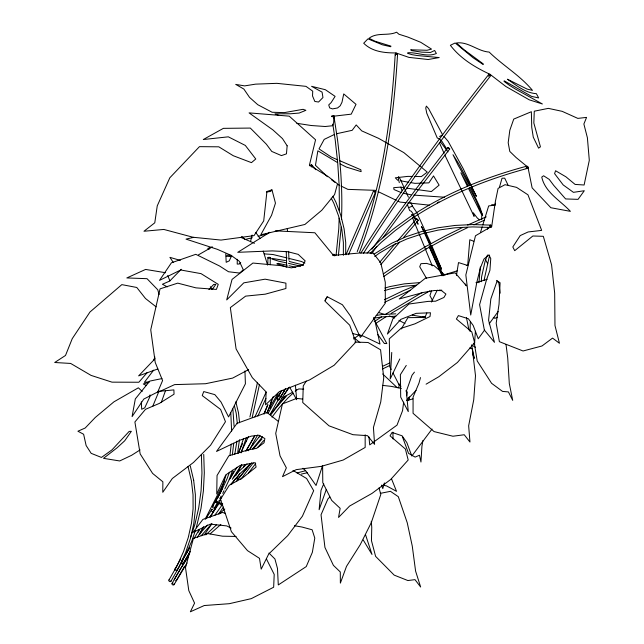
<?xml version="1.0" encoding="UTF-8"?>
<svg xmlns="http://www.w3.org/2000/svg" width="644" height="644" viewBox="0 0 644 644"><rect width="100%" height="100%" fill="white"/><g stroke="black" fill="none" stroke-linecap="round" stroke-linejoin="round"><path stroke-width="0.97" d="M365.164 434.756L365.164 447.435L343.172 460.041L321.3 466.345L296.2 469.645L282.507 476.665L286.363 467.858L280.027 455.823L275.721 433.396L282.426 403.933L296.659 398.394L302.608 399.079M343.365 255.346L343.381 242.547L341.779 229.232L338.559 215.925L333.801 203.19L331.225 198.143M345.691 254.646L345.715 242.498L344.097 228.845L340.773 215.217L335.91 202.16L332.9 196.243M237.266 259.299L237.217 264.08L239.383 264L240.719 262.543M267.84 264.652L267.92 257.681M270.182 264.708L270.271 257.729A1.175 0.403 0.7 0 0 268.54 257.342A1.175 0.403 0.7 0 0 268.468 258.043A1.175 0.403 0.7 0 0 270.271 257.729M231.623 431.182L230.793 412.812M278.699 115.429L275.02 113.827L290.524 113.771L299.13 113.054L305.892 110.317L303.066 109.319L284.366 112.611L272.122 112.265L257.777 104.714L249.534 97.373L243.867 89.065L235.736 84.388L244.615 85.894L255.612 84.139L276.848 83.342L305.964 86.352L312.726 91.166L312.533 95.988L314.836 101.462L318.555 102.018L322.95 97.542L322.081 92.132L311.591 86.312L325.389 89.725L335.097 96.367L331.145 102.581L328.73 104.924L329.672 107.902L332.497 108.908L337.561 107.959L340.209 105.793L341.996 102.227L343.735 93.927L356.011 104.344L351.23 114.157L333.85 116.178L333.689 122.441L332.674 125.733L325.204 126.506L311.318 125.524L296.828 123.318M470.056 331.515L470.313 321.96M339.155 218.163L338.784 228.781L336.088 255.08M339.42 210.443L339.171 185.593L337.722 163.004L335.218 140.006L332.811 124.26M341.191 227.026L338.414 255.362M341.465 219.274C342.664 192.693 340.757 166.072 337.52 139.7L333.89 115.904M481.318 281.702L481.591 276.823L485.117 261.19L487.476 255M391.753 352.445L390.216 378.897L399.787 358.974M466.288 265.473L467.689 265.449L469.79 239.737L473.726 241.226M475.377 331.274L474.515 344.443L477.204 360.946L491.581 383.309L502.537 391.399L508.422 391.914L512.713 400.359L509.307 383.558L507.722 357.959L506.015 344.427M359.473 252.311C383.744 189.239 393.605 121.611 397.541 54.434L395.207 54.217C391.286 121.217 381.457 188.668 357.243 251.587M478.967 282.732L480.327 267.002M150.036 394.893L149.875 396.736L144.755 407.805L141.688 409.27L141.318 401.824M398.781 387.793L399.232 383.896M229.9 455.654L231.26 444.054M232.347 454.914L233.716 443.249M403.651 402.154L402.556 410.671L397.026 425.112L369.72 444.899L368.972 436.946M236.936 441.084L234.762 454.318M237.757 452.048L239.471 439.763M491.734 226.269L495.373 201.492L498.094 188.402L505.025 184.691L516.569 187.372L527.959 194.81L541.66 230.391L528.128 231.961L520.231 235.575L512.817 246.958L514.717 250.669L532.846 236.002L543.311 236.308L551.586 264.877L554.677 293.149L554.975 325.494L559.443 343.268L552.552 338.1L541.998 345.973L523.065 350.988L499.382 341.674L496.186 323.24L499.044 304.161L500.09 282.756L497.168 280.865L490.841 298.945L488.579 320.237L494.463 342.326L484.352 330.034L479.603 304.66L486.518 279.746L489.923 270.287L490.76 258.582L488.86 254.879L483.926 259.081L480.416 267.848L476.866 282.104L470.724 315.037L465.837 274.972L475.481 235.768L491.734 226.269L490.309 226.277M456.435 275.407L458.504 262.583L467.689 265.449M422.883 440.593L421.917 446.421L420.959 462.03L419.486 455.228L415.139 457.095L408.538 453.36L402.355 436.576M406.718 395.738L407.338 392.091L405.913 390.803M257.503 382.319L249.92 416.942M259.452 384.605L252.223 417.393M408.513 400.632L409.254 396.817M489.601 255.201L484.03 280.398M395.448 55.344L396.004 52.945L408.892 57.38L428.188 59.514L439.2 57.558L417.111 55.521L411.991 54.668L407.62 53.339L407.781 52.752C417.36 52.132 427.125 57.485 436.358 53.508L434.652 50.482L430.458 52.462L421.74 52.14L411.733 50.626L410.663 49.773L427.012 50.28L431.52 49.113L420.765 42.319L407.845 37.062L398.886 34.212L396.607 32.2C387.994 36.233 376.998 31.991 369.028 38.302L375.106 41.248L390.892 46.127L390.731 46.722L382.399 44.798L367.949 38.857L363.699 43.229C372.232 51.802 384.548 52.953 396.004 52.945M165.524 390.586L161.217 402.605M250.492 241.717L252.102 235.044M482.799 224.901L488.667 205.927L495.019 205.098L495.486 203.23M420.484 377.593L418.97 383.14L413.078 397.098L413.062 413.311L434.056 431.585L452.909 436.23L464.252 434.748L469.959 442.042L468.655 425.773L473.743 399.755L475.497 375.718L472.358 349.072L469.887 347.816M384.371 482.92L382.794 488.651L381.49 485.093M269.764 232.291L237.765 252.319L272.348 250.902L287.86 251.724L298.212 254.364L305.167 260.868L302.857 265.199L291.386 267.864L280.454 265.626L252.899 263.05L232.049 279.416L226.712 299.903L243.802 282.845L265.119 279.174L285.912 283.151L285.92 288.504L265.239 294.171L245.638 296.119L230.335 307.599L236.082 348.911L252.343 377.674L266.165 391.954L265.537 404.834L279.448 391.536L309.547 379.944L334.131 365.269L355.818 342.141L349.708 325.188L324.906 301.046L327.216 296.715L342.407 304.741L350.61 316.212L360.35 337.448L385.289 303.195L385.297 282.297L380.757 262.8L373.045 252.907L359.127 253.036L333.793 255.354M499.438 187.323L502.022 178.243L504.687 178.155L507.955 184.892M270.182 404.633L271.631 399.94M480.456 232.492L482.219 226.801M226.02 475.224L220.997 490.591L217.527 498.4M322.346 466.256L316.051 485.479L305.739 470.82L302.97 468.252M190.592 537.337L194.915 524.353L198.722 507.826L201.057 490.841L201.958 472.994L201.395 454.6M195.309 530.592L191.896 540.855L186.776 552.351M196.243 527.798L201 508.39L203.399 490.857L204.309 472.921L203.737 454.439M270.134 405.639L273.193 396.632M431.52 290.879L429.918 295.604L432.229 299.935M238.626 452.845L243.504 438.677M241.081 452.869L246.314 437.703M326.299 489.448L319.126 509.71L321.026 490.269L323.731 483.829M229.417 472.221L227.091 478.629L220.562 492.547L212.609 506.401M232.653 470.184L229.312 479.378L224.804 488.989M153.562 360.592L154.898 356.993M374.872 191.888L375.452 190.334L347.841 189.368L340.998 186.011M159.028 391.117L152.757 406.259M264.096 414.1L267.646 404.875M267.043 412.981L269.884 405.575M401.325 328.955L407.894 317.645L424.951 317.484L426.843 312.936M431.383 302.044L437.284 290.082M487.476 229.24L488.224 227.437M348.533 254.694L375.524 192.154L374.422 191.429L373.351 191.3L345.965 254.75M266.117 392.132L254.919 417.006M257.89 416.088L265.875 398.411M263.943 413.641L267.985 404.754M266.793 413.013L270.037 405.865M231.623 255.732L229.264 260.844L226.197 262.309L225.778 253.929M246.346 441.124L248.463 436.543M222.752 493.36L223.983 490.736M237.95 453.4L242.603 443.571M241.258 451.855L246.411 440.987M230.23 478.452L233.563 471.561M375.492 192.218L373.351 191.3M224.571 481.068L205.219 519.096M198.28 532.145L199.205 530.406M199.801 534.27L203.504 527.299M278.248 394.844L268.395 412.804M270.367 414.084L278.844 398.708M175.055 568.95L180.747 559M168.953 580.027L177.011 565.939L183.476 551.715L188.241 537.611L191.485 523.226L193.087 508.849L193.031 494.793L191.413 480.843L188.04 466.562M177.02 570.238L180.819 563.589M182.244 561.093L183.194 559.427M170.958 581.242L179.032 567.123L185.633 552.6L190.519 538.191L193.772 523.733L195.406 509.026L195.374 494.624L193.627 480.094M210.411 517.116L216.585 506.313M215.901 500.082L222.083 489.287M269.973 407.25L278.039 393.178M189.36 548.358L181.246 562.486A1.175 0.926 29.9 0 0 182.252 564.104A1.175 0.926 29.9 0 0 183.178 562.792M246.056 450.768L254.13 436.656M214.573 507.689L217.422 502.706M219.797 498.561L221.222 496.073M183.202 563.774L190.366 551.304M278.916 395.48L281.766 390.514M174.419 579.133L189.674 553.389M172.069 583.4L180.183 569.328L188.386 556.666M280.873 396.768L285.63 388.493M176.424 580.357L184.554 566.245M174.073 584.623L187.082 562.993M194.424 537.893L199.213 529.593M189.747 547.505L181.6 561.6A1.175 0.926 30 0 0 182.316 563.146A1.175 0.926 30 0 0 183.693 562.421M246.604 450.011L254.758 435.899M277.033 398.451L281.348 390.98M197.346 537.523L203.56 526.744M213.526 511.054L218.3 502.795M219.258 501.145L221.166 497.836M183.556 562.888L190.254 551.312M252.432 444.135L257.681 435.03M250.476 447.983L252.392 444.666M279.126 399.505L285.348 388.743M235.656 475.771L241.878 465M236.759 478.556L239.624 473.598M243.44 466.989L244.873 464.509M229.304 479.708L237.081 467.238M232.283 479.313L241.621 464.485M325.027 300.313L327.08 296.932M276.888 406.259L282.048 397.984M306.246 381.071L303.26 385.941L302.736 402.524L329.004 425.821L352.968 434.692L367.523 435.666L374.591 444.376L373.431 427.455L380.749 401.945L383.744 377.738L380.572 349.797L368.054 342.487L354.86 342.077M360.89 253.036C399.924 190.93 443.732 131.972 488.901 74.229L490.784 75.606C445.873 133.01 402.323 191.622 363.466 253.334M406.275 365.43L400.383 374.655L400.697 397.131L408.272 411.588L406.34 391.222L412.023 375.219L414.43 372.127M284.181 394.683L288.44 388.082M205.726 518.919L212.045 509.211M209.767 517.019L219.62 502.706M204.373 534.826L211.57 524.184M488.627 76.354L490.004 74.318L505.87 86.497L529.263 99.828L542.377 103.974L515.627 89.162L509.396 85.306L504.035 81.369L504.18 80.822L531.558 96.383L538.65 97.936L536.363 93.67C525.552 93.09 516.021 85.08 507.424 79.228L527.154 89.097L532.491 90.393C520.046 75.412 502.859 65.479 489.166 52.067C477.784 51.375 468.26 41.297 456.419 42.987L463.962 49.66L483.338 63.981L483.185 64.529L473.018 57.694L455.163 42.971L450.365 45.305C460.549 58.644 475.039 67.314 490.004 74.318M231.59 484.312L235.02 479.378M236.461 481.414L250.274 463.72M289.486 387.068L281.814 398.048L292.875 392.124M212.52 289.1L215.853 284.366L213.695 284.439L208.898 289.591M371.95 249.196L416.62 188.185L447.878 147.54L448.828 147.975L449.721 148.965L418.536 189.513L383.059 237.676M371.66 253.672L376.772 246.427M214.645 515.538L222.631 504.188M218.88 513.606L223.436 507.126M484.562 330.114L478.242 338.768L473.187 325.478L468.389 318.772L458.383 315.608L456.387 319.013L471.786 331.902L474.652 342.777L457.425 362.467L438.878 376.7L426.095 384.178M489.166 323.819L498.142 311.543M248.27 450.744L258.977 437.083M252.504 448.965L262.486 436.745M432.027 429.065L411.814 456.049L406.855 442.621L402.089 435.803L392.067 432.446L390.039 435.827L405.398 449.045L408.183 460.009L390.715 479.466L371.974 493.425L349.603 506.047L338.543 517.446L340.161 508.325L331.684 500.38L322.789 482.646L322.604 465.588M240.727 479.41L253.205 462.931M248.568 472.905L255.7 463.535M153.642 370.131L144.345 382.343L149.328 381.763M270.85 414.808L277.548 406.018L286.218 396.35M271.985 417.175L279.263 407.62L287.892 397.992L292.996 393.275M269.965 414.567L285.405 396.221M397.541 54.434L395.207 54.217M449.721 148.965L447.838 147.597M490.784 75.606L488.901 74.229M379.606 262.398L395.303 243.633M380.821 264.612L399.634 242.128M397.187 241.395L416.523 218.904L417.296 219.193L418.326 220.401L403.45 237.644M237.322 479.667L249.872 464.904M271.857 189.964L270.585 191.461L266.407 192.009M147.307 372.449L138.854 382.246L112.008 382.158L91.062 375.396L70.655 363.441L54.7 362.5L65.511 355.456L72.241 338.672L89.975 312.01L121.821 284.624L136.786 287.474L145.48 298.494L156.098 306.834M253.317 448.908L262.044 438.878M257.479 447.685L263.686 440.56M233.265 477.84L238.94 471.36L247.022 463.897M230.6 484.441L240.647 472.978L251.603 462.867M199.278 534.327L207.577 525.005M201.161 535.728L211.957 523.612M258.775 437.292L260.112 435.875M406.485 400.488L416.032 390.385M155.115 358.652L138.637 375.863L157.804 368.964M329.825 497.015L327.877 499.028L321.042 514.781L324.938 547.456L333.399 565.351L340.29 571.969L340.37 583.11L346.496 566.366L360.246 544.671L371.33 522.542L380.813 494.407L379.002 487.983M367.056 253.108L379.735 240.558L393.838 228.636L409.471 217.269C444.964 193.554 484.996 177.398 526.1 166.353M370.123 253.374L381.345 242.273L395.376 230.407L410.59 219.322C446.228 195.486 486.486 179.362 527.766 168.317M205.798 534.882L216.384 525.013M210.113 533.916L220.892 524.409M295.177 391.254L296.643 389.91M218.863 514.097L224.796 509.034M181.254 269.273L169.702 281.05L162.417 284.262L167.311 286.87M418.326 220.401L416.523 218.904M383.196 273.998L405.97 258.405L425.129 246.877M383.856 276.429L407.338 260.313L426.417 248.826M374.108 254.082L391.769 243.207L406.227 236.686L421.562 231.55L437.711 227.815L454.849 225.456L472.446 224.563L490.639 225.102M374.744 256.521L379.421 253.092L392.88 245.259L407.04 238.892L422.295 233.78L438.129 230.109L454.954 227.807L472.463 226.913L489.657 227.421M411.355 214.838L412.104 214.299L415.227 219.507M353.476 338.945L359.98 334.349M374.196 321.638L381.618 316.792M384.919 314.642L421.884 292.601M375.468 323.61L386.167 316.631M140.078 449.906L131.666 455.26L119.703 460.959L103.507 458.335L116.991 447.87L124.686 440.802L131.352 431.327L129.186 431.399L111.984 449.882L101.446 457.441L91.174 453.344L86.135 445.551L83.623 434.265L77.908 431.222L85.193 428.01L95.256 417.481L113.94 401.832L138.363 387.801L142.203 391.415M391.101 313.411L429.967 290.79M198.441 254.871L212.399 246.853M425.265 246.805L445.503 235.825L462.328 227.598M426.28 248.906L446.461 237.958L467.649 227.59M295.427 390.755L298.832 388.928L303.702 389.161M248.632 369.6L232.653 378.092L205.549 383.727L174.605 384.605L157.522 392.51L162.586 380.556L155.228 362.435L150.744 329.817L160.05 288.858L177.736 283.135L195.937 287.86L216.4 289.422L218.26 284.358L201.065 273.644L180.739 269.981L159.503 280.382L171.425 262.8L195.784 254.316L219.507 265.972L228.499 271.744L239.681 273.072L243.263 269.747L239.318 261.279L230.987 255.314L217.414 249.349L186.003 239.117L193.683 237.346M437.292 202.771L438.999 201.87M439.57 136.496L442.653 134.878L428.614 108.643L426.376 106.107L425.732 108.023L426.763 113.239L437.268 137.985L439.659 139.007L441.993 141.471L446.968 149.336M158.038 391.793L143.813 399.055L132.092 416.596L135.321 398.918L149.746 381.103L161.966 378.575M382.536 366.347L389.628 363.007M382.568 368.932L389.636 365.559M384.404 299.766L402.725 290.911L416.555 285.123M384.565 302.294L410.115 290.363M334.574 134.395L324.198 139.386L319.013 148.893L331.386 157.12L337.714 159.841M409.214 207.457L412.401 206.04L416.652 212.351L431.037 243.818M467.641 225.038L486.252 216.835M473.847 224.861L484.473 220.176M268.459 233.402L258.123 236.364M497.53 317.226L494.922 318.345L493.272 317.412M525.995 168.108L527.975 167.287L532.121 187.855L550.853 207.73L570.407 211.353C560.481 200.67 545.025 192.387 541.757 177.076L543.608 175.772L549.251 179.402L553.743 185.416L565.625 198.94L578.062 199.358L584.301 190.729L573.426 192.339L563.17 184.917L554.581 173.622L555.587 170.749L565.931 176.818L575.1 184.417L584.116 185.005L589.3 160.34L587.392 137.76L583.875 124.018L586.571 117.393L577.829 118.391L562.148 111.332L548.35 108.369L534.279 111.203L533.836 122.988L540.437 146.848L538.585 148.152L533.28 137.164L531.743 127.391L531.364 111.726L513.735 119.092L509.815 130.289L508.188 142.735L509.798 151.437L516.069 157.506L527.975 167.287M475.964 282.716L487.218 279.263M407.121 400.632L412.885 398.845M384.943 288.069L389.604 286.644L404.231 283.875L419.437 282.644M384.46 290.653L390.023 288.947L404.577 286.202L415.919 285.284M444.32 274.771L457.288 270.81M297.045 472.946L305.457 470.756M211.602 247.232L207.827 248.343L208.986 249.478M148.756 382.447L143.258 383.969L146.558 385.547M220.779 500.613L214.935 502.07L222.719 503.922M246.491 239.101L252.311 237.733M301.392 474.073L307.269 472.752M336.369 133.775L352.171 130.321L356.213 124.936L361.735 130.885L378.527 138.315L403.844 152.612L427.27 172.133L421.361 176.593L414.615 176.48M380.266 493.368L390.465 491.332L398.314 496.693L407.241 522.759L412.265 546.056L415.597 571.123L420.645 587.006L414.994 579.648L407.861 580.542L394.192 575.132L375.605 556.36L371.451 540.598L371.757 527.291L371.274 521.302M376.144 315.488L381.9 314.522L395.778 313.853M373.44 318.305L382.021 316.864L395.827 316.204M158.923 391.343L173.88 389.894L174.041 394.2L159.438 403.377L145.496 409.318L134.894 421.973L140.167 453.907L152.596 473.404L162.868 481.801L162.779 492.298L172.334 478.492L193.498 462.448L210.636 445.157L225.464 421.707L220.618 409.447L202.232 395.577L203.754 391.568L214.83 394.627L221.013 402.025L228.564 416.926L245.404 383.808L244.953 370.952M422.239 316.993L424.903 316.904M412.683 176.448L407.861 176.376L395.303 177.816L397.799 180.312M236.107 536.444L222.486 536.194L207.803 533.562L193.433 538.312L185.496 567.678L188.797 590.596L194.569 603.138L190.358 611.8L204.253 605.529L229.304 603.694L251.289 598.638L273.66 587.223L274.207 574.416L266.423 558.92M439.087 290.13L441.792 290.203M275.262 230.85L314.876 232.766L333.705 255.684M444.537 197.233L413.923 195.116M226.994 255.185L231.703 255.443M264.201 253.881L272.976 254.509L287.192 257.994M226.141 256.151L231.091 256.634M405.801 202.675L399.94 202.063L398.121 201.194M407.757 202.884L429.258 205.146M382.439 385.378L391.125 386.344L401.349 388.429M491.694 204.639L495.019 205.098M165.621 272.734L145.592 269.425L126.836 277.942L147.025 278.683L157.748 289.76L159.084 294.501M412.249 315.133L424.895 317.291M294.445 525.721L302.076 527.05L312.131 529.779L314.787 538.086L312.356 552.319L306.254 566.583L278.288 584.937L277.483 568.475L274.932 558.984L268.991 553.067M400.657 180.811L408.264 182.163M410.172 182.502L414.929 183.347L428.88 182.864L433.509 175.917L439.111 185.134L431.399 191.542L406.332 188.096M404.513 187.766L400.882 187.098L393.693 187.678L394.007 189.561L401.236 192.596M383.776 485.367L386.553 485.906L396.519 491.324L391.391 478.508M285.517 260.546L271.72 258.373L272.058 259.105L278.844 261.239L286.604 262.889M403.12 193.184L410.977 194.802M287.087 265.272L278.28 263.38L276.823 263.798L286.049 266.809M289.043 265.698L295.741 267.365M288.472 263.332L300.643 266.197M352.984 333.624L363.345 336.136L379.984 344.049L374.22 317.412M289.084 258.453L301.4 261.472L304.926 263.05M289.293 261.464L303.63 265.127M423.39 317.065L424.951 317.484M180.304 260.401L169.903 257.342L173.188 262.285M378.398 312.445L384.742 314.457M389.266 315.89L394.619 317.975M225.416 513.493L222.695 512.447L202.9 519.41L193.079 532.33L210.363 524.127L226.777 525.923L231.091 528.088M339.525 160.614L360.825 169.758L361.147 171.642L346.255 167.038L340.137 163.914M240.808 237.362L254.469 243.287M378.173 191.638L396.31 200.324M337.577 184.329L339.283 185.166M337.512 162.578L317.862 150.809L315.463 165.299L327.498 176.754M398.934 320.31L404.987 323.578M471.416 344.934L475.473 347.245M292.948 470.41L306.6 478.5L313.668 490.688L302.406 516.206L287.715 535.599L268.677 554.065L261.198 569.159L259.492 558.34L247.497 550.636L231.397 531.694L220.53 499.277L229.28 485.27L242.619 477.864L256.079 467.069L255.185 462.65L240.035 465.515L225.803 474.853L216.73 493.988L217.044 475.489L228.845 455.807L248.471 449.794L256.457 448.401L264.008 442.814L264.893 438.548L258.969 435.231L251.321 436.117L240.381 440.029L216.529 451.428L236.984 423.366L266.994 412.474L278.522 421.579M331.378 179.668L335.25 182.582M479.579 219.846L477.413 218.155L473.235 212.745L474.089 216.368L444.819 155.011M353.822 337.537L359.859 342.576M241.661 236.437L245.284 239.512M445.044 275.173L434.048 265.666L426.57 263.388L420.943 263.686L419.711 266.729L426.441 278.256M400.954 386.271L398.821 384.331L392.969 372.957M382.705 373.971L397.251 387.704M408.159 398.008L409.616 399.377M473.332 343.147L474.733 344.524M443.877 136.327L448.176 141.39L463.125 168.527L476.383 196.34L471.183 186.688M311.487 164.558L315.753 169.694M496.637 280.406L498.931 283.239L500.122 293.173M440.424 141.833L447.999 151.912M377.666 334.405L384.379 343.518L386.827 343.566L375.734 322.789M255.668 232.371L260.047 238.473M465.242 284.02L466.433 285.847L455.131 272.847L425.33 278.272L399.208 298.969L423.663 292.392L434.507 290.468L441.567 290.645L445.914 294.075L443.917 297.48L435.618 301.191L428.115 301.392L408.94 304.032L392.88 318.844L387.39 334.043L400.866 319.352L416.177 313.346L430.466 312.775L430.023 316.518L414.986 323.819L401.027 328.343L389.282 338.841L389.821 366.83L391.174 369.455M363.264 540.034L371.999 554.46L365.478 534.552M416.66 221.882L418.093 224.265L417.103 221.544M468.043 185.279L460.895 172.769L467.399 186.325M289.856 387.591L296.667 399.715L295.411 385.217M469.645 185.746L458.206 165.395L452.99 154.705L458.657 163.665L470.241 184.941M470.603 187.468L479.74 206.813L482.638 215.394L475.755 200.043L469.404 187.887M485.351 259.387L487.693 263.75M468.735 188.942L481.736 214.959L481.736 219.66M416.185 219.781L412.981 213.599L411.234 211.248L409.656 210.54L407.25 204.228M210.322 286.693L211.651 289.365M424.026 231.124L421.474 226.487L437.614 261.947L443.209 275.721M424.887 232.887L430.079 243.979M429.25 246.258L442.404 275.189M404.456 188.362L400.19 179.04L398.483 176.593L398.378 178.879L399.304 182.671M430.86 245.662L441.534 269.12L431.786 245.622M404.851 189.247L408.425 197.201M410.816 202.506L412.401 206.04M442.017 275.801L429.194 246.853M439.474 142.944L444.054 153.272M432.229 265.835L412.401 217.511M167.698 275.543L169.936 280.848M472.527 353.87L474.33 358.338L471.714 345.876M400.777 187.235L402.13 190.777M263.227 251.104L267.638 265.078M235.825 401.808L238.522 412.917L239.592 422.786M234.48 406.195L236.227 413.287L237.346 423.792M190.302 465.99L193.683 480.344M466.401 317.403L468.969 329.921M333.85 116.178L334.196 118.464M374.051 317.379L374.236 319.247M287.28 228.612L287.522 231.534M232.87 408.956L234.078 426.288M288.601 251.297L289.003 260.232M286.258 251.474L286.701 267.139M392.864 432.14L393.098 439.015M218.541 502.739A1.175 0.926 29.9 0 1 216.787 502.658M280.848 395.794A1.175 0.926 29.9 0 1 280.551 397.034A1.175 0.926 29.9 0 1 279.053 396.624A1.175 0.926 29.9 0 1 279.085 395.311M247.006 449.713A1.175 0.926 30 0 0 246.467 450.47A1.175 0.926 29.8 0 1 247.006 450.43M279.182 399.006A1.175 0.926 30 0 1 277.838 399.884A1.175 0.926 30 0 1 277.17 398.25M245.919 451.227A1.175 0.926 29.8 0 1 246.225 450.591M284.302 390.111A1.175 0.926 30 0 1 283.658 391.439M423.776 317.878A1.175 0.974 -80.3 0 1 425.322 317.581M491.042 227.292A1.175 0.853 -88.3 0 1 489.77 226.382A1.175 0.853 -88.3 0 1 490.929 225.175A1.175 0.853 -88.3 0 1 491.219 227.107M171.014 580.51A1.175 0.926 29.8 0 1 170.314 581.621A1.175 0.926 29.8 0 1 168.897 580.759A1.175 0.926 29.8 0 1 169.597 579.648M174.13 583.891A1.175 0.926 30 0 1 172.85 584.929A1.175 0.926 30 0 1 172.23 583.223M172.447 583.094A1.175 0.926 30 0 1 172.995 583.029M216.038 501.072A1.175 0.926 29.8 0 1 216.795 499.655M176.537 579.882A1.175 0.926 29.9 0 1 175.498 580.727M174.363 579.866A1.175 0.926 29.9 0 1 174.798 578.819M222.067 504.494A1.175 0.926 30 0 1 220.248 504.469A1.175 0.926 30 0 1 220.626 502.948M252.802 445.35A1.175 0.926 30 0 1 253.309 443.692M527.71 166.45A1.175 0.58 73.9 0 1 527.935 168.173A1.175 0.58 73.9 0 1 526.945 167.601A1.175 0.58 73.9 0 1 527.066 166.08M236.622 477.566A1.175 0.926 30 0 1 235.293 478.814M214.677 507.472A1.175 0.926 29.8 0 1 213.422 507.979A1.175 0.926 29.8 0 1 212.472 506.78A1.175 0.926 29.8 0 1 213.567 506.063M213.494 510.306A1.175 0.926 30 0 1 212.85 511.521A1.175 0.926 30 0 1 211.393 510.587A1.175 0.926 30 0 1 212.287 509.541M309.812 165.83A1.175 0.966 -39.1 0 1 311.591 165.146A1.175 0.966 -39.1 0 1 311.269 166.893M332.578 255.274A1.175 1.167 -66.1 0 1 334.075 254.34A1.175 1.167 -66.1 0 1 334.783 255.95M270.673 408.61A1.175 0.926 29.8 0 1 270.818 406.758M177.108 569.513A1.175 0.926 29.8 0 1 176.842 570.415M175.498 570.359A1.175 0.926 29.8 0 1 175.458 568.66M194.335 538.617A1.175 0.926 30 0 1 194.826 537.603M287.144 145.794L286.459 153.852L281.436 155.598L271.744 151.429L266.358 144.2L250.331 128.076L223.379 128.349L203.303 139.531L228.33 136.826L245.316 145.431L255.773 158.988L251.45 162.642L233.265 155.719L218.799 146.816L199.455 146.655L169.815 177.8L157.249 205.871L154.777 222.808L143.95 231.252L163.85 229.441L193.015 237.25L221.053 240.075L254.018 235.632L263.71 220.892L266.93 191.518L271.953 189.771L275.455 203.158L271.567 215.249L260.788 234.794L304.902 224.466L321.807 210.234L334.59 194.585L337.52 183.822L328.271 176.649L309.41 165.202L315.568 139.772L289.237 116.153L249.051 112.877L272.943 129.943L282.474 138.597L287.144 145.794M332.103 116.653A1.175 0.507 -8.7 0 0 333.914 116.041A1.175 0.507 -8.7 0 0 332.24 115.743A1.175 0.507 -8.7 0 0 332.103 116.653"/></g></svg>
